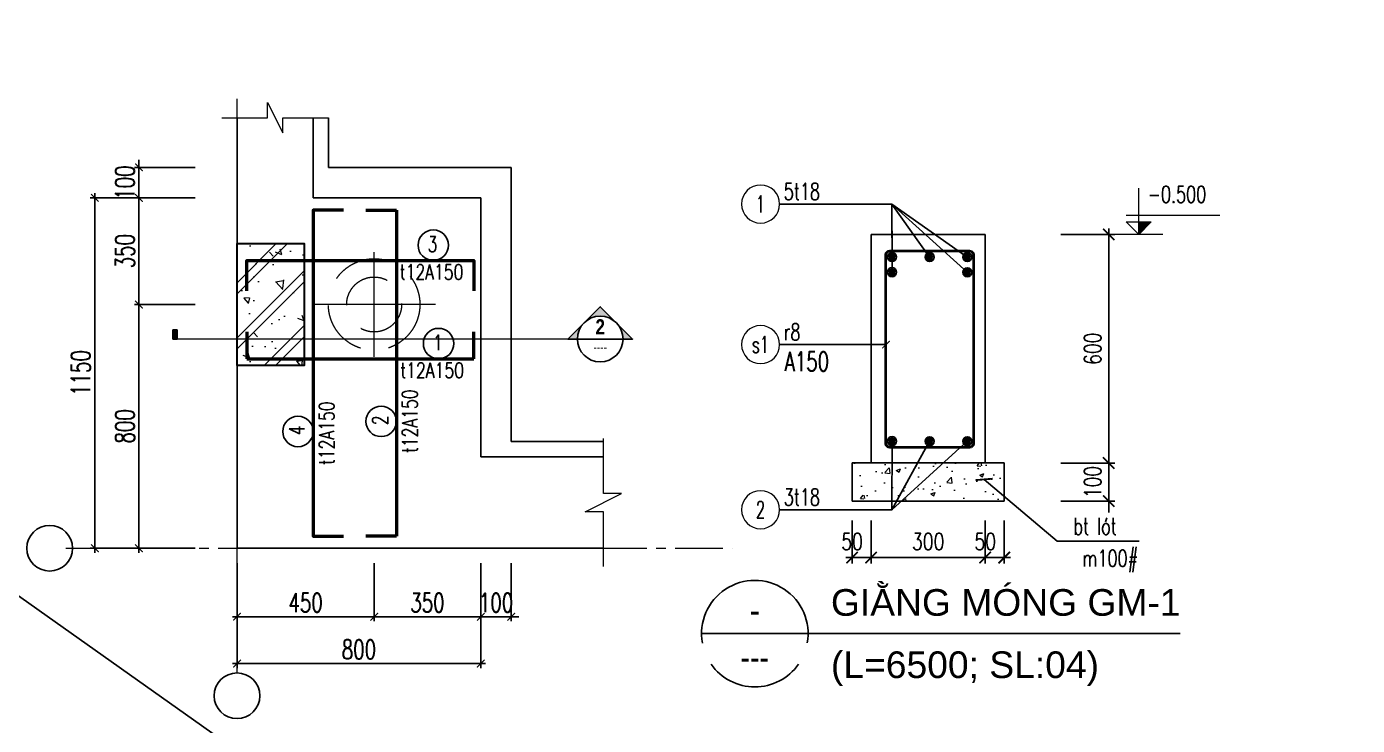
# Model space of a CAD drawing. Header units: millimetres. Extents: x -529861 to -223882, y -171969 to 61504.
# Drawn here: x -424030 to -406558, y 15623 to 24795 of the extents above; entities that cross this region are included whole.
import ezdxf
from ezdxf.enums import TextEntityAlignment as Align

# ---------------------------------------------------------------- set-up
doc = ezdxf.new("R2010")
doc.units = ezdxf.units.MM
doc.header["$LTSCALE"] = 5000
for name, pattern in [('CENTER', [2, 1.25, -0.25, 0.25, -0.25]), ('DASHED2', [0.375, 0.25, -0.125]), ('HIDDEN', [0.375, 0.25, -0.125])]:
    doc.linetypes.add(name, pattern=pattern)
doc.layers.get('Defpoints').update_dxf_attribs({"color": 143})
for name, color, linetype, lineweight in [('01- Axis', 5, 'CENTER', 15), ('05- Dim', 9, 'Continuous', 25), ('06- General text', 2, 'Continuous', 25), ('07- Hidden', 8, 'HIDDEN', 15), ('08- Note', 6, 'Continuous', 25), ('KC-COT-HATCH', 13, 'Continuous', 15), ('KC-COT-NETCAT', 2, 'Continuous', 30), ('S- Concrete', 4, 'Continuous', 25), ('S- Rien', 3, 'Continuous', 50), ('S- Text', 7, 'Continuous', 25), ('S-Concrete', 4, 'Continuous', 25), ('S-dims', 8, 'Continuous', 18), ('S-hatch', 8, 'Continuous', 5), ('S-Leader', 8, 'Continuous', 18), ('S-line normal', 17, 'Continuous', 25), ('S-STEEL thin', 3, 'Continuous', 35), ('S-text', 2, 'Continuous', 20), ('S-TEXT35', 3, 'Continuous', 30), ('Thep', 3, 'Continuous', 40)]:
    doc.layers.add(name, color=color, linetype=linetype, lineweight=lineweight)
for name, color, linetype in [('8', 8, 'Continuous'), ('KC ICC-COTVACH', 3, 'Continuous'), ('KCS_CHI', 1, 'Continuous')]:
    doc.layers.add(name, color=color, linetype=linetype)
doc.layers.add('KCS_Plotter', color=11, linetype='Continuous', plot=False)
doc.styles.add('.VnArialH', font='')
doc.styles.add('Brief text', font='')
doc.styles.add('dim', font='iso.shx', dxfattribs={"width": 0.8})
doc.styles.add('General text 1', font='')
doc.styles.add('kh-cat-typical$0$General text 1', font='')
doc.styles.add('ROMANS', font='romans.shx', dxfattribs={"width": 0.75, "bigfont": 'vns.shx'})
doc.styles.add('s-text', font='vnsimli.shx', dxfattribs={"width": 0.7})
doc.styles.add('S-TEXT35', font='', dxfattribs={"width": 0.9})
doc.styles.add('vnavanthb', font='')
doc.styles.add('vnsimli', font='vnsimli.shx')
doc.styles.add('vnsimpli', font='vnsimli.shx', dxfattribs={"width": 0.65})
doc.styles.get('.VnArialH').set_extended_font_data('.VnArialH')
doc.styles.get('Brief text').set_extended_font_data('.VnHelvetInsH', bold=True)
doc.styles.get('General text 1').set_extended_font_data('.VnAvantH')
doc.styles.get('kh-cat-typical$0$General text 1').set_extended_font_data('.VnAvantH')
doc.styles.get('S-TEXT35').set_extended_font_data('.VnAvantH')
doc.styles.get('vnavanthb').set_extended_font_data('.VnAvantH', bold=True)
doc.dimstyles.new('1-100x0.5', dxfattribs={"dimscale": 100, "dimtxt": 2.5, "dimasz": 1, "dimexe": 1, "dimexo": 1, "dimgap": 1, "dimtad": 1, "dimdec": 0, "dimlfac": 0.2, "dimzin": 0, "dimdsep": 46, "dimtxsty": 'dim', "dimblk": 'ARCHTICK', "dimcen": 1, "dimdle": 1, "dimclrd": 252, "dimclre": 252, "dimclrt": 31, "dimadec": 0, "dimazin": 0, "dimtfac": 1, "dimtdec": 0, "dimtmove": 0, "dimatfit": 1, "dimldrblk": 'ARCHTICK', "dimfxl": 50, "dimtolj": 1, "dimtzin": 0, "dimarcsym": 1})
doc.dimstyles.new('1-150x5', dxfattribs={"dimscale": 100, "dimtxt": 2.2, "dimasz": 1.5, "dimexe": 0.8, "dimexo": 0, "dimgap": 1, "dimtad": 1, "dimdec": 0, "dimlfac": 0.2, "dimzin": 1, "dimdsep": 46, "dimtxsty": 'ROMANS', "dimblk": 'ARCHTICK', "dimcen": 0.8, "dimdle": 0.8, "dimclrd": 256, "dimclre": 256, "dimclrt": 3, "dimadec": 0, "dimazin": 0, "dimtfac": 1, "dimtdec": 0, "dimtix": 1, "dimtmove": 0, "dimatfit": 3, "dimfxl": 0.15, "dimtvp": 0.833333, "dimtolj": 1, "dimtzin": 0, "dimarcsym": 0})
doc.dimstyles.new('1-25s', dxfattribs={"dimtxt": 250, "dimasz": 100, "dimexe": 60, "dimexo": 20, "dimgap": 60, "dimtad": 1, "dimdec": 0, "dimlfac": 0.25, "dimdsep": 46, "dimtxsty": 's-text', "dimblk1": 'ARCHTICK', "dimblk2": 'ARCHTICK', "dimsah": 1, "dimcen": 0, "dimdle": 60, "dimclrd": 256, "dimclre": 256, "dimclrt": 1, "dimadec": 0, "dimazin": 0, "dimtfac": 1, "dimtdec": 0, "dimtix": 1, "dimtmove": 1, "dimatfit": 3, "dimldrblk": 'ARCHTICK', "dimfxl": 60, "dimtolj": 1, "dimarcsym": 0})
doc.dimstyles.new('TL1-40', dxfattribs={"dimscale": 100, "dimtxt": 2.5, "dimasz": 0.8, "dimexe": 1, "dimexo": 2, "dimgap": 1, "dimtad": 1, "dimdec": 0, "dimlfac": 0.4, "dimzin": 12, "dimdsep": 46, "dimtxsty": 'dim', "dimblk1": 'ARCHTICK', "dimblk2": 'ARCHTICK', "dimsah": 1, "dimcen": 1, "dimdle": 1, "dimclrd": 9, "dimclre": 9, "dimclrt": 31, "dimadec": 0, "dimazin": 0, "dimtfac": 1, "dimtdec": 0, "dimtmove": 2, "dimatfit": 3, "dimldrblk": 'ARCHTICK', "dimfxl": 1, "dimtolj": 1, "dimtzin": 12, "dimarcsym": 0})

# ---------------------------------------------------------------- blocks, each defined once
blk = doc.blocks.new('_ArchTick')
at = {"color": 0, "linetype": 'ByBlock', "const_width": 0.15}
blk.add_lwpolyline([(-0.5, -0.5), (0.5, 0.5)], dxfattribs=at)
blk = doc.blocks.new('*D893')
at = {"layer": 'Defpoints', "color": 0, "ltscale": 800, "transparency": 16777216}
for p in [(-410451, 19067, 0), (-410451, 18567, 0), (-409823, 18567)]:
    blk.add_point(p, dxfattribs=at)
at = {"layer": 'S-dims', "lineweight": -2, "ltscale": 800, "transparency": 16777216}
for p, q in [((-410451, 19067), (-409743, 19067)), ((-409823, 19067), (-409823, 19217)), ((-409823, 19067), (-409823, 18567)), ((-410451, 18567), (-409743, 18567)), ((-409823, 18567), (-409823, 18417))]:
    blk.add_line(p, q, dxfattribs=at)
at = {"layer": 'S-dims', "lineweight": -2, "ltscale": 800, "transparency": 16777216, "xscale": 150, "yscale": 150, "zscale": 150}
for p, rotation in [((-409823, 19067), 270), ((-409823, 18567), 90)]:
    blk.add_blockref('_ArchTick', p, dxfattribs=dict(at, rotation=rotation))
at = {"layer": 'S-dims', "color": 3, "ltscale": 800, "transparency": 16777216, "insert": (-410033, 18817), "char_height": 220, "attachment_point": 5, "rotation": 90, "style": 'ROMANS'}
blk.add_mtext('\\A1;100', dxfattribs=at)
blk = doc.blocks.new('*D894')
at = {"layer": 'Defpoints', "color": 0, "ltscale": 800, "transparency": 16777216}
for p in [(-412942, 18314, 0), (-411444, 18314, 0), (-411444, 17826)]:
    blk.add_point(p, dxfattribs=at)
at = {"layer": 'S-dims', "lineweight": -2, "ltscale": 800, "transparency": 16777216}
for p, q in [((-412942, 18314), (-412942, 17746)), ((-411444, 18314), (-411444, 17746)), ((-413022, 17826), (-411364, 17826))]:
    blk.add_line(p, q, dxfattribs=at)
at = {"layer": 'S-dims', "lineweight": -2, "ltscale": 800, "transparency": 16777216, "xscale": 150, "yscale": 150, "zscale": 150, "rotation": 180}
blk.add_blockref('_ArchTick', (-412942, 17826), dxfattribs=at)
at = {"layer": 'S-dims', "lineweight": -2, "ltscale": 800, "transparency": 16777216, "xscale": 150, "yscale": 150, "zscale": 150}
blk.add_blockref('_ArchTick', (-411444, 17826), dxfattribs=at)
at = {"layer": 'S-dims', "color": 3, "ltscale": 800, "transparency": 16777216, "insert": (-412193, 18036), "char_height": 220, "attachment_point": 5, "style": 'ROMANS'}
blk.add_mtext('\\A1;300', dxfattribs=at)
blk = doc.blocks.new('*D895')
at = {"layer": 'Defpoints', "color": 0, "ltscale": 800, "transparency": 16777216}
for p in [(-410451, 22067, 0), (-410451, 19067, 0), (-409823, 19067)]:
    blk.add_point(p, dxfattribs=at)
at = {"layer": 'S-dims', "lineweight": -2, "ltscale": 800, "transparency": 16777216}
for p, q in [((-410451, 22067), (-409743, 22067)), ((-409823, 22147), (-409823, 18987)), ((-410451, 19067), (-409743, 19067))]:
    blk.add_line(p, q, dxfattribs=at)
at = {"layer": 'S-dims', "lineweight": -2, "ltscale": 800, "transparency": 16777216, "xscale": 150, "yscale": 150, "zscale": 150}
for p, rotation in [((-409823, 22067), 90), ((-409823, 19067), 270)]:
    blk.add_blockref('_ArchTick', p, dxfattribs=dict(at, rotation=rotation))
at = {"layer": 'S-dims', "color": 3, "ltscale": 800, "transparency": 16777216, "insert": (-410033, 20567), "char_height": 220, "attachment_point": 5, "rotation": 90, "style": 'ROMANS'}
blk.add_mtext('\\A1;600', dxfattribs=at)
blk = doc.blocks.new('*D896')
at = {"layer": 'Defpoints', "color": 0, "ltscale": 800, "transparency": 16777216}
for p in [(-413192, 18314, 0), (-412942, 18314, 0), (-413192, 17826)]:
    blk.add_point(p, dxfattribs=at)
at = {"layer": 'S-dims', "lineweight": -2, "ltscale": 800, "transparency": 16777216}
for p, q in [((-413192, 18314), (-413192, 17746)), ((-412942, 18314), (-412942, 17746)), ((-412862, 17826), (-413272, 17826))]:
    blk.add_line(p, q, dxfattribs=at)
at = {"layer": 'S-dims', "lineweight": -2, "ltscale": 800, "transparency": 16777216, "xscale": 150, "yscale": 150, "zscale": 150, "rotation": 180}
blk.add_blockref('_ArchTick', (-413192, 17826), dxfattribs=at)
at = {"layer": 'S-dims', "lineweight": -2, "ltscale": 800, "transparency": 16777216, "xscale": 150, "yscale": 150, "zscale": 150}
blk.add_blockref('_ArchTick', (-412942, 17826), dxfattribs=at)
at = {"layer": 'S-dims', "color": 3, "ltscale": 800, "transparency": 16777216, "insert": (-413192, 18036), "char_height": 220, "attachment_point": 5, "style": 'ROMANS'}
blk.add_mtext('\\A1;50', dxfattribs=at)
blk = doc.blocks.new('*D897')
at = {"layer": 'Defpoints', "color": 0, "ltscale": 800, "transparency": 16777216}
for p in [(-411444, 18314, 0), (-411194, 18314, 0), (-411194, 17826)]:
    blk.add_point(p, dxfattribs=at)
at = {"layer": 'S-dims', "lineweight": -2, "ltscale": 800, "transparency": 16777216}
for p, q in [((-411444, 18314), (-411444, 17746)), ((-411194, 18314), (-411194, 17746)), ((-411524, 17826), (-411114, 17826))]:
    blk.add_line(p, q, dxfattribs=at)
at = {"layer": 'S-dims', "lineweight": -2, "ltscale": 800, "transparency": 16777216, "xscale": 150, "yscale": 150, "zscale": 150, "rotation": 180}
blk.add_blockref('_ArchTick', (-411444, 17826), dxfattribs=at)
at = {"layer": 'S-dims', "lineweight": -2, "ltscale": 800, "transparency": 16777216, "xscale": 150, "yscale": 150, "zscale": 150}
blk.add_blockref('_ArchTick', (-411194, 17826), dxfattribs=at)
at = {"layer": 'S-dims', "color": 3, "ltscale": 800, "transparency": 16777216, "insert": (-411444, 18036), "char_height": 220, "attachment_point": 5, "style": 'ROMANS'}
blk.add_mtext('\\A1;50', dxfattribs=at)
blk = doc.blocks.new('THEP DAM')
at = {"layer": 'S-STEEL thin'}
for p, q in [((-0.53, 0.53), (0.53, -0.53)), ((-0.53, -0.53), (0.53, 0.53)), ((0, 0.75), (0, -0.75)), ((-0.75, 0), (0.75, 0))]:
    blk.add_line(p, q, dxfattribs=at)
blk.add_circle((0, 0), 0.75, dxfattribs=at)
blk = doc.blocks.new('CCT')
at = {"layer": 'S-Leader'}
blk.add_circle((-3.12, 0), 2.5, dxfattribs=at)
at = {"layer": 'S-text', "style": 'vnsimpli', "width": 0.75}
for tag, p in [('DK', (1.08, 1.06)), ('KC', (1.08, -3.72))]:
    blk.add_attdef(tag, p, '', height=2.5, dxfattribs=at)
at = {"layer": 'S-text', "style": 'vnavanthb'}
blk.add_attdef('SH', text='', height=3, dxfattribs=at).set_placement((-2.71, 0), align=Align.MIDDLE)
blk = doc.blocks.new('cot cao do')
at = {"layer": 'S-Leader'}
blk.add_hatch(color=256, dxfattribs=at).paths.add_polyline_path([(111, 111), (0, 111), (0, 0)])
for p, q in [((0, 0), (0, 413)), ((-111, 171), (722, 171)), ((214, 0), (-214, 0)), ((0, 0), (-111, 111)), ((-111, 111), (111, 111)), ((0, 0), (111, 111))]:
    blk.add_line(p, q, dxfattribs=at)
blk = doc.blocks.new('caotrinh')
at = {"layer": '8', "xscale": 0.01000000000931323, "yscale": 0.01000000000931323, "zscale": 0.01000000000931323}
blk.add_blockref('cot cao do', (1239341.48, -33042.11), dxfattribs=at)
at = {"layer": 'S-text', "style": 'vnsimli', "width": 0.7}
for tag, p in [('LEVER1', (1239342.3, -33028.83)), ('LEVER2', (1239342.3, -33030.9)), ('LEVER3', (1239342.3, -33032.97)), ('LEVER4', (1239342.3, -33034.99)), ('LEVER5', (1239342.3, -33037.1)), ('LEVER6', (1239342.3, -33039.29))]:
    blk.add_attdef(tag, p, '', height=1.7, dxfattribs=at)
blk = doc.blocks.new('*U877')
for p, q in [((-6.98, 0), (6.98, 0)), ((0, 0), (55.74, 0))]:
    blk.add_line(p, q)
blk.add_ellipse((0, 0), major_axis=(6.98, 0.01), ratio=1, start_param=-0.176637, end_param=3.316767)
at = {"color": 0}
blk.add_ellipse((0, 0), major_axis=(-6.98, 0), ratio=1, start_param=0.612827, end_param=2.529211, dxfattribs=at)
at = {"layer": 'S-TEXT35', "style": '.VnArialH'}
for tag, p in [('VIET_NAME', (16.42, 2.33)), ('ENGLISH_NAME', (16.42, -5.83))]:
    blk.add_attdef(tag, p, '', height=3.5, dxfattribs=at)
at = {"layer": 'S-TEXT35', "style": 'S-TEXT35', "width": 0.9}
for tag, p in [('VIEW-NUMBER', (0, 1.44)), ('SHEET_NUMBER', (0, -4.89))]:
    blk.add_attdef(tag, text='', height=3.5, dxfattribs=at).set_placement(p, align=Align.CENTER)
blk = doc.blocks.new('*U935')
at = {"layer": 'KC-COT-HATCH'}
h = blk.add_hatch(dxfattribs=at)
h.set_pattern_fill('CHAU-02', color=256, scale=30, pattern_type=2)
h.set_pattern_definition([(50, (-758.44, -466.9), (215.178, -18.826), [22.5, -247.5]), (355, (-758.44, -466.9), (-41.625, 225.658), [18, -198]), (100.451, (-740.51, -468.47), (173.553, 206.83), [19.122, -210.343]), (46.184, (-758.44, -406.9), (320.17, -49.656), [33.75, -371.25]), (96.636, (-731.76, -411.04), (280.4, 292.24), [28.68, -315.514]), (351.184, (-758.44, -406.9), (280.4, 292.24), [27, -297]), (21, (-728.44, -421.9), (179.072, -120.786), [22.5, -247.5]), (226, (-728.44, -421.9), (201.565, -109.66), [18, -198]), (71.451, (-713.52, -431.97), (252.067, 96.76), [19.122, -210.343]), (67.5, (-758.44, -466.9), (-46.775, 88.3123), [0, -195.6, 0, -201, 0, -198.75]), (4.5, (-758.44, -466.9), (85.005, 114.031), [0, -114.6, 0, -191.1, 0, -75.75]), (327.5, (-825.34, -466.9), (160.147, -6.7665), [0, -75, 0, -234, 0, -310.5]), (317.5, (-855.34, -466.9), (174.956, 30.031), [0, -97.5, 0, -155.4, 0, -220.5]), (315, (-758.44, -466.9), (90.156, 90.156), []), (315, (-758.44, -430.15), (90.156, 90.156), [])])
h.paths.add_polyline_path([(-110, 200), (-110, -200), (110, -200), (110, 200)])
at = {"layer": 'KC-COT-NETCAT'}
blk.add_lwpolyline([(-110, -200), (110, -200), (110, 200), (-110, 200)], close=True, dxfattribs=at)
blk = doc.blocks.new('D350')
at = {"color": 2, "ltscale": 0.15}
blk.add_circle((0, 0), 150.1, dxfattribs=at)
at = {"ltscale": 0.15}
blk.add_circle((0, 0), 90.1, dxfattribs=at)
at = {"layer": '01- Axis', "ltscale": 100}
for p, q in [((0, -172.2), (0, 172.2)), ((201.8, 0), (-201.8, 0))]:
    blk.add_line(p, q, dxfattribs=at)
blk = doc.blocks.new('*D915')
at = {"layer": 'Defpoints', "color": 0, "linetype": 'ByBlock', "ltscale": 1500, "transparency": 16777216}
for p in [(-422555, 21148), (-421799, 21148), (-421799, 17948)]:
    blk.add_point(p, dxfattribs=at)
at = {"layer": 'S-dims', "linetype": 'ByBlock', "lineweight": -2, "ltscale": 1500, "transparency": 16777216}
for p, q in [((-421819, 21148), (-422615, 21148)), ((-422555, 17888), (-422555, 21208)), ((-421819, 17948), (-422615, 17948))]:
    blk.add_line(p, q, dxfattribs=at)
at = {"layer": 'S-dims', "linetype": 'ByBlock', "lineweight": -2, "ltscale": 1500, "transparency": 16777216, "xscale": 100, "yscale": 100, "zscale": 100}
for p, rotation in [((-422555, 21148), 90), ((-422555, 17948), 270)]:
    blk.add_blockref('_ArchTick', p, dxfattribs=dict(at, rotation=rotation))
at = {"layer": 'S-dims', "color": 1, "linetype": 'ByBlock', "ltscale": 1500, "transparency": 16777216, "insert": (-422740, 19548), "char_height": 250, "attachment_point": 5, "rotation": 90, "style": 's-text'}
blk.add_mtext('\\A1;800', dxfattribs=at)
blk = doc.blocks.new('*D916')
at = {"layer": 'Defpoints', "color": 0, "linetype": 'ByBlock', "ltscale": 1500, "transparency": 16777216}
for p in [(-422555, 22548), (-421799, 22548), (-421799, 21148)]:
    blk.add_point(p, dxfattribs=at)
at = {"layer": 'S-dims', "linetype": 'ByBlock', "lineweight": -2, "ltscale": 1500, "transparency": 16777216}
for p, q in [((-421819, 22548), (-422615, 22548)), ((-422555, 21088), (-422555, 22608)), ((-421819, 21148), (-422615, 21148))]:
    blk.add_line(p, q, dxfattribs=at)
at = {"layer": 'S-dims', "linetype": 'ByBlock', "lineweight": -2, "ltscale": 1500, "transparency": 16777216, "xscale": 100, "yscale": 100, "zscale": 100}
for p, rotation in [((-422555, 22548), 90), ((-422555, 21148), 270)]:
    blk.add_blockref('_ArchTick', p, dxfattribs=dict(at, rotation=rotation))
at = {"layer": 'S-dims', "color": 1, "linetype": 'ByBlock', "ltscale": 1500, "transparency": 16777216, "insert": (-422740, 21848), "char_height": 250, "attachment_point": 5, "rotation": 90, "style": 's-text'}
blk.add_mtext('\\A1;350', dxfattribs=at)
blk = doc.blocks.new('*D917')
at = {"layer": 'Defpoints', "color": 0, "linetype": 'ByBlock', "ltscale": 1500, "transparency": 16777216}
for p in [(-422555, 22948), (-421799, 22948), (-421799, 22548)]:
    blk.add_point(p, dxfattribs=at)
at = {"layer": 'S-dims', "linetype": 'ByBlock', "lineweight": -2, "ltscale": 1500, "transparency": 16777216}
for p, q in [((-421819, 22948), (-422615, 22948)), ((-422555, 22948), (-422555, 23048)), ((-422555, 22548), (-422555, 22948)), ((-421819, 22548), (-422615, 22548)), ((-422555, 22548), (-422555, 22448))]:
    blk.add_line(p, q, dxfattribs=at)
at = {"layer": 'S-dims', "linetype": 'ByBlock', "lineweight": -2, "ltscale": 1500, "transparency": 16777216, "xscale": 100, "yscale": 100, "zscale": 100}
for p, rotation in [((-422555, 22948), 270), ((-422555, 22548), 90)]:
    blk.add_blockref('_ArchTick', p, dxfattribs=dict(at, rotation=rotation))
at = {"layer": 'S-dims', "color": 1, "linetype": 'ByBlock', "ltscale": 1500, "transparency": 16777216, "insert": (-422740, 22748), "char_height": 250, "attachment_point": 5, "rotation": 90, "style": 's-text'}
blk.add_mtext('\\A1;100', dxfattribs=at)
blk = doc.blocks.new('*D918')
at = {"layer": 'Defpoints', "color": 0, "linetype": 'ByBlock', "ltscale": 1500, "transparency": 16777216}
for p in [(-421799, 22548), (-423134, 17948), (-421799, 17948)]:
    blk.add_point(p, dxfattribs=at)
at = {"layer": 'S-dims', "linetype": 'ByBlock', "lineweight": -2, "ltscale": 1500, "transparency": 16777216}
for p, q in [((-421819, 22548), (-423194, 22548)), ((-423134, 22608), (-423134, 17888)), ((-421819, 17948), (-423194, 17948))]:
    blk.add_line(p, q, dxfattribs=at)
at = {"layer": 'S-dims', "linetype": 'ByBlock', "lineweight": -2, "ltscale": 1500, "transparency": 16777216, "xscale": 100, "yscale": 100, "zscale": 100}
for p, rotation in [((-423134, 22548), 90), ((-423134, 17948), 270)]:
    blk.add_blockref('_ArchTick', p, dxfattribs=dict(at, rotation=rotation))
at = {"layer": 'S-dims', "color": 1, "linetype": 'ByBlock', "ltscale": 1500, "transparency": 16777216, "insert": (-423319, 20248), "char_height": 250, "attachment_point": 5, "rotation": 90, "style": 's-text'}
blk.add_mtext('\\A1;1150', dxfattribs=at)
blk = doc.blocks.new('*D919')
at = {"layer": 'Defpoints', "color": 0, "linetype": 'ByBlock', "ltscale": 1500, "transparency": 16777216}
for p in [(-421267, 17772), (-419467, 17772), (-419467, 17049)]:
    blk.add_point(p, dxfattribs=at)
at = {"layer": 'S-dims', "linetype": 'ByBlock', "lineweight": -2, "ltscale": 1500, "transparency": 16777216}
for p, q in [((-421267, 17752), (-421267, 16989)), ((-419467, 17752), (-419467, 16989)), ((-421327, 17049), (-419407, 17049))]:
    blk.add_line(p, q, dxfattribs=at)
at = {"layer": 'S-dims', "linetype": 'ByBlock', "lineweight": -2, "ltscale": 1500, "transparency": 16777216, "xscale": 100, "yscale": 100, "zscale": 100, "rotation": 180}
blk.add_blockref('_ArchTick', (-421267, 17049), dxfattribs=at)
at = {"layer": 'S-dims', "linetype": 'ByBlock', "lineweight": -2, "ltscale": 1500, "transparency": 16777216, "xscale": 100, "yscale": 100, "zscale": 100}
blk.add_blockref('_ArchTick', (-419467, 17049), dxfattribs=at)
at = {"layer": 'S-dims', "color": 1, "linetype": 'ByBlock', "ltscale": 1500, "transparency": 16777216, "insert": (-420367, 17234), "char_height": 250, "attachment_point": 5, "style": 's-text'}
blk.add_mtext('\\A1;450', dxfattribs=at)
blk = doc.blocks.new('*D920')
at = {"layer": 'Defpoints', "color": 0, "linetype": 'ByBlock', "ltscale": 1500, "transparency": 16777216}
for p in [(-419467, 17772), (-418067, 17772), (-418067, 17049)]:
    blk.add_point(p, dxfattribs=at)
at = {"layer": 'S-dims', "linetype": 'ByBlock', "lineweight": -2, "ltscale": 1500, "transparency": 16777216}
for p, q in [((-419467, 17752), (-419467, 16989)), ((-418067, 17752), (-418067, 16989)), ((-419527, 17049), (-418007, 17049))]:
    blk.add_line(p, q, dxfattribs=at)
at = {"layer": 'S-dims', "linetype": 'ByBlock', "lineweight": -2, "ltscale": 1500, "transparency": 16777216, "xscale": 100, "yscale": 100, "zscale": 100, "rotation": 180}
blk.add_blockref('_ArchTick', (-419467, 17049), dxfattribs=at)
at = {"layer": 'S-dims', "linetype": 'ByBlock', "lineweight": -2, "ltscale": 1500, "transparency": 16777216, "xscale": 100, "yscale": 100, "zscale": 100}
blk.add_blockref('_ArchTick', (-418067, 17049), dxfattribs=at)
at = {"layer": 'S-dims', "color": 1, "linetype": 'ByBlock', "ltscale": 1500, "transparency": 16777216, "insert": (-418767, 17234), "char_height": 250, "attachment_point": 5, "style": 's-text'}
blk.add_mtext('\\A1;350', dxfattribs=at)
blk = doc.blocks.new('*D921')
at = {"layer": 'Defpoints', "color": 0, "linetype": 'ByBlock', "ltscale": 1500, "transparency": 16777216}
for p in [(-418067, 17772), (-417667, 17772), (-417667, 17049)]:
    blk.add_point(p, dxfattribs=at)
at = {"layer": 'S-dims', "linetype": 'ByBlock', "lineweight": -2, "ltscale": 1500, "transparency": 16777216}
for p, q in [((-418067, 17752), (-418067, 16989)), ((-417667, 17752), (-417667, 16989)), ((-418067, 17049), (-418167, 17049)), ((-418067, 17049), (-417667, 17049)), ((-417667, 17049), (-417567, 17049))]:
    blk.add_line(p, q, dxfattribs=at)
at = {"layer": 'S-dims', "linetype": 'ByBlock', "lineweight": -2, "ltscale": 1500, "transparency": 16777216, "xscale": 100, "yscale": 100, "zscale": 100}
blk.add_blockref('_ArchTick', (-418067, 17049), dxfattribs=at)
at = {"layer": 'S-dims', "linetype": 'ByBlock', "lineweight": -2, "ltscale": 1500, "transparency": 16777216, "xscale": 100, "yscale": 100, "zscale": 100, "rotation": 180}
blk.add_blockref('_ArchTick', (-417667, 17049), dxfattribs=at)
at = {"layer": 'S-dims', "color": 1, "linetype": 'ByBlock', "ltscale": 1500, "transparency": 16777216, "insert": (-417867, 17234), "char_height": 250, "attachment_point": 5, "style": 's-text'}
blk.add_mtext('\\A1;100', dxfattribs=at)
blk = doc.blocks.new('*D922')
at = {"layer": 'Defpoints', "color": 0, "linetype": 'ByBlock', "ltscale": 1500, "transparency": 16777216}
for p in [(-421267, 17772), (-418067, 17772), (-418067, 16435)]:
    blk.add_point(p, dxfattribs=at)
at = {"layer": 'S-dims', "linetype": 'ByBlock', "lineweight": -2, "ltscale": 1500, "transparency": 16777216}
for p, q in [((-421267, 17752), (-421267, 16375)), ((-418067, 17752), (-418067, 16375)), ((-421327, 16435), (-418007, 16435))]:
    blk.add_line(p, q, dxfattribs=at)
at = {"layer": 'S-dims', "linetype": 'ByBlock', "lineweight": -2, "ltscale": 1500, "transparency": 16777216, "xscale": 100, "yscale": 100, "zscale": 100, "rotation": 180}
blk.add_blockref('_ArchTick', (-421267, 16435), dxfattribs=at)
at = {"layer": 'S-dims', "linetype": 'ByBlock', "lineweight": -2, "ltscale": 1500, "transparency": 16777216, "xscale": 100, "yscale": 100, "zscale": 100}
blk.add_blockref('_ArchTick', (-418067, 16435), dxfattribs=at)
at = {"layer": 'S-dims', "color": 1, "linetype": 'ByBlock', "ltscale": 1500, "transparency": 16777216, "insert": (-419667, 16620), "char_height": 250, "attachment_point": 5, "style": 's-text'}
blk.add_mtext('\\A1;800', dxfattribs=at)
blk = doc.blocks.new('*U881')
at = {"layer": '08- Note'}
h = blk.add_hatch(color=256, dxfattribs=at)
h.paths.add_polyline_path([(0, 8.49), (4.24, 4.24, 0.198912), (0, 6, 0.198912), (-4.24, 4.24)])
h.paths.add_polyline_path([(8.49, 0), (6, 0, 0.198912), (4.24, 4.24)])
h.paths.add_polyline_path([(-4.24, 4.24, 0.198912), (-6, 0), (-8.49, 0)])
blk.add_hatch(color=256, dxfattribs=at).paths.add_polyline_path([(-111.12, 0), (-112.19, 0), (-112.19, 2.4), (-111.12, 2.4)])
at = {"ltscale": 500}
blk.add_line((-6, 0), (-112.19, 0), dxfattribs=at)
at = {"layer": '08- Note'}
blk.add_line((-6, 0), (6, 0), dxfattribs=at)
blk.add_lwpolyline([(6, 0), (8.49, 0), (0, 8.49), (-8.49, 0), (-6, 0)], dxfattribs=at)
blk.add_lwpolyline([(-111.12, 0), (-112.19, 0), (-112.19, 2.4), (-111.12, 2.4)], close=True, dxfattribs=at)
blk.add_circle((0, 0), 6, dxfattribs=at)
at = {"layer": '06- General text', "style": 'Brief text', "width": 0.8}
blk.add_attdef('VIEW-NUMBER', text='', height=4, dxfattribs=at).set_placement((0, 0), align=Align.BOTTOM_CENTER)
at = {"layer": '06- General text', "style": 'General text 1', "width": 0.8}
blk.add_attdef('SHEET-NUMBER', text='', height=2.5, dxfattribs=at).set_placement((0, -0.87), align=Align.TOP_CENTER)

msp = doc.modelspace()

# ---------------------------------------------------------------- hatches: boundary and pattern name
at = {"layer": 'S-hatch'}
h = msp.add_hatch(dxfattribs=at)
h.set_pattern_fill('AR-CONC', color=256, scale=3, style=0)
h.set_pattern_definition([(50, (4654408.7, 325266.34), (546.554007, -47.817257), [57.15, -628.65]), (355, (4654408.7, 325266.34), (-105.730264, 573.170536), [45.72, -502.92175]), (100.451445, (4654454.23, 325262.36), (440.82374, 525.353256), [48.570026, -534.270734]), (46.1842, (4654408.7, 325418.74), (813.23712, -126.12698), [85.725, -942.975]), (96.635558, (4654476.46, 325408.2), (712.2124, 742.27837), [72.85507, -801.40682]), (351.184151, (4654408.7, 325418.7), (712.2124, 742.27837), [68.5799, -754.3792]), (21, (4654484.9, 325380.64), (454.843174, -306.795595), [57.15, -628.65]), (326, (4654484.9, 325380.64), (185.406085, 552.5639), [45.72, -502.92]), (71.451445, (4654522.8, 325355.1), (640.24926, 245.768307), [48.570026, -534.26981]), (37.5, (4654408.69, 325266.34), (9.26581, 253.6651166), [0, -496.824, 0, -510.54, 0, -504.825]), (7.5, (4654408.7, 325266.34), (200.458988, 300.541724), [0, -291.084, 0, -485.394, 0, -192.405]), (327.5, (4654238.76, 325266.34), (406.7717855, -17.186232), [0, -190.5, 0, -594.36, 0, -788.67]), (317.5, (4654162.56, 325266.34), (444.387544, 76.279473), [0, -247.65, 0, -394.716, 0, -560.07])])
h.paths.add_polyline_path([(-411193.97, 18567.28), (-411193.97, 19067.28), (-413192.03, 19067.28), (-413192.03, 18567.28)])

# ---------------------------------------------------------------- linework, layer by layer
at = {"layer": '01- Axis', "ltscale": 0.1}
for p, q in [((-421267.36, 16311.95, 0), (-421267.36, 23846.76, 0)), ((-423513.11, 17947.98, 0), (-414760.15, 17947.98, 0))]:
    msp.add_line(p, q, dxfattribs=at)
at = {"layer": '05- Dim'}
for centre in [(-418690.77, 21926.03, 0), (-418620.99, 20634.89, 0), (-419375.21, 19613.64, 0), (-420467.18, 19481.07, 0)]:
    msp.add_circle(centre, 200, dxfattribs=at)
at = {"layer": 'KCS_CHI', "ltscale": 1500}
for centre in [(-423727.67, 17947.98, 0), (-421267.36, 16011.95, 0)]:
    msp.add_circle(centre, 300, dxfattribs=at)
at = {"layer": 'KCS_Plotter', "linetype": 'ByBlock', "ltscale": 1500}
msp.add_line((-434705.66, 24795.25), (-392414.55, -5110.61), dxfattribs=at)
at = {"layer": 'S- Concrete', "ltscale": 800}
for p, q in [((-412942.03, 22066.82, 0), (-412942.03, 19067.28, 0)), ((-412942.03, 22066.82, 0), (-411443.97, 22066.82, 0)), ((-411443.97, 22066.82, 0), (-411443.97, 19067.28, 0)), ((-413192.03, 19067.28, 0), (-411193.97, 19067.28, 0)), ((-413192.03, 18567.28, 0), (-413192.03, 19067.28, 0)), ((-411443.97, 19067.28, 0), (-411193.97, 19067.28, 0)), ((-411193.97, 19067.28, 0), (-411193.97, 18567.28, 0)), ((-413192.03, 18567.28, 0), (-411193.97, 18567.28, 0)), ((-411443.97, 18567.28, 0), (-411193.97, 18567.28, 0))]:
    msp.add_line(p, q, dxfattribs=at)
at = {"layer": 'S- Rien', "elevation": 0}
for points in [[(-419867.18, 22385.58), (-420267.18, 22385.58), (-420267.18, 18107.98), (-419867.18, 18107.98)], [(-421139.74, 21326.03), (-421139.74, 21726.03), (-418158.25, 21726.03), (-418158.25, 21326.03)]]:
    msp.add_lwpolyline(points, dxfattribs=at)
at = {"layer": 'S- Rien', "linetype": 'DASHED2', "ltscale": 800, "elevation": 0}
for points in [[(-419575.21, 22387.98), (-419175.21, 22387.98), (-419175.21, 18107.98), (-419575.21, 18107.98)], [(-421139.74, 20788.48), (-421139.74, 20434.89), (-418158.25, 20434.89), (-418158.25, 20788.48)]]:
    msp.add_lwpolyline(points, dxfattribs=at)
at = {"layer": 'S-Concrete', "linetype": 'ByBlock', "ltscale": 1500}
for p, q in [((-421267.36, 23599.14, 0), (-421267.36, 17947.98, 0)), ((-420267.36, 23599.14, 0), (-420267.36, 22547.98, 0)), ((-420267.36, 22547.98, 0), (-418067.36, 22547.98, 0)), ((-418067.36, 22547.98, 0), (-418067.36, 19147.98, 0)), ((-416457.36, 19147.98, 0), (-418067.36, 19147.98, 0)), ((-416457.36, 17947.98, 0), (-421267.36, 17947.98, 0))]:
    msp.add_line(p, q, dxfattribs=at)
at = {"layer": 'S-dims', "linetype": 'ByBlock', "ltscale": 1500, "elevation": 0}
for points in [[(-421467.36, 23599.14), (-420867.36, 23599.14), (-420867.36, 23799.14), (-420667.36, 23399.14), (-420667.36, 23599.14), (-420067.36, 23599.14)], [(-416457.36, 17707.98), (-416457.36, 18427.98), (-416697.36, 18427.98), (-416217.36, 18667.98), (-416457.36, 18667.98), (-416457.36, 19387.98)]]:
    msp.add_lwpolyline(points, dxfattribs=at)
at = {"layer": 'S-line normal'}
for p, q in [((-420067.36, 23599.14, 0), (-420067.36, 22947.98, 0)), ((-420067.36, 22947.98, 0), (-417667.36, 22947.98, 0)), ((-417667.36, 22947.98, 0), (-417667.36, 19347.98, 0)), ((-416457.36, 19347.98, 0), (-417667.36, 19347.98, 0))]:
    msp.add_line(p, q, dxfattribs=at)
at = {"layer": 'Thep', "ltscale": 5, "elevation": 0}
msp.add_lwpolyline([(-412697.91, 21851.02), (-411649.92, 21851.02, -0.41421356), (-411599.92, 21801.02), (-411599.92, 19322.63, -0.41421356), (-411649.92, 19272.63), (-412697.91, 19272.63, -0.41421356), (-412747.91, 19322.63), (-412747.91, 21801.02, -0.41421356)], format="xyb", close=True, dxfattribs=at)

# ---------------------------------------------------------------- block references
ref = msp.add_blockref('*U877', (-414469.36, 16827.07, 0), dxfattribs=dict(xscale=100.1908396946546, yscale=100.1908396946546, zscale=100.1908396946546))
ref.add_attrib('SHEET_NUMBER', '---', dxfattribs={"layer": 'S-TEXT35', "height": 350.668, "style": 'kh-cat-typical$0$General text 1', "width": 0.8}).set_placement((-414469.36, 16343.96, 0), align=Align.CENTER)
ref.add_attrib('VIEW-NUMBER', '-', dxfattribs={"layer": 'S-TEXT35', "height": 350.67, "style": 'S-TEXT35', "width": 0.9}).set_placement((-414469.36, 16958.81, 0), align=Align.CENTER)
ref.add_attrib('ENGLISH_NAME', '(l=6500; sl:04)', (-413469.78, 16244.47, 0), dxfattribs={"layer": 'S-TEXT35', "height": 350, "style": '.VnArialH'})
ref.add_attrib('VIET_NAME', 'gi»ng mãng gm-1', (-413469.78, 17061.75, 0), dxfattribs={"layer": 'S-TEXT35', "height": 350, "style": '.VnArialH'})
at = {"layer": '07- Hidden', "linetype": 'ByBlock', "xscale": 4, "yscale": 4, "zscale": 4}
msp.add_blockref('D350', (-419466.87, 21147.98, 0), dxfattribs=at)
at = {"layer": '07- Hidden', "xscale": 50, "yscale": 50, "zscale": 50}
msp.add_blockref('*U881', (-416499.02, 20694.68, 0), dxfattribs=at).add_auto_attribs({'VIEW-NUMBER': '2', 'SHEET-NUMBER': '----'})
at = {"layer": 'KC ICC-COTVACH', "xscale": -4, "yscale": 4, "zscale": 4, "rotation": 180}
msp.add_blockref('*U935', (-420827.36, 21147.98, 0), dxfattribs=at)
at = {"layer": 'S-hatch'}
ref = msp.add_blockref('caotrinh', (-182957605.34, 4888988.41, 0), dxfattribs=dict(at, xscale=147.294494709991, yscale=147.294494709991, zscale=147.294494709991))
ref.add_attrib('LEVER6', '-0.500', (-409308.1, 22482.82, 0), dxfattribs={"layer": 'S-text', "height": 220, "style": 'vnsimli', "width": 0.7})
at = {"layer": 'S-Leader'}
ref = msp.add_blockref('CCT', (-414081.82, 22465.94, 0), dxfattribs=dict(at, xscale=-100.0000050083424, yscale=100.0000050083424, zscale=100.0000050083424, rotation=180))
ref.add_attrib('SH', '1', dxfattribs={"layer": 'S-text', "height": 220, "style": 'vnsimpli', "width": 0.65}).set_placement((-414394.32, 22465.94, 0), align=Align.MIDDLE)
ref.add_attrib('DK', '5t18', (-414088.57, 22521.72, 0), dxfattribs={"layer": 'S-text', "height": 220, "style": 'vnsimpli', "width": 0.7})
ref = msp.add_blockref('CCT', (-414081.82, 20621.72, 0), dxfattribs=dict(at, xscale=-100.0000050083424, yscale=100.0000050083424, zscale=100.0000050083424, rotation=180))
ref.add_attrib('SH', 's1', dxfattribs={"layer": 'S-text', "height": 220, "style": 'vnsimpli', "width": 0.65}).set_placement((-414394.32, 20621.72, 0), align=Align.MIDDLE)
ref.add_attrib('DK', 'r8', (-414088.57, 20677.49, 0), dxfattribs={"layer": 'S-text', "height": 220, "style": 'vnsimpli', "width": 0.7})
ref.add_attrib('KC', 'A150', (-414078.91, 20274.33, 0), dxfattribs={"layer": 'S-text', "height": 250, "style": 'vnsimpli', "width": 0.7})
ref = msp.add_blockref('CCT', (-414081.82, 18453.94, 0), dxfattribs=dict(at, xscale=-100.0000050083424, yscale=100.0000050083424, zscale=100.0000050083424, rotation=180))
ref.add_attrib('SH', '2', dxfattribs={"layer": 'S-text', "height": 220, "style": 'vnsimpli', "width": 0.65}).set_placement((-414394.32, 18453.94, 0), align=Align.MIDDLE)
ref.add_attrib('DK', '3t18', (-414088.57, 18509.72, 0), dxfattribs={"layer": 'S-text', "height": 220, "style": 'vnsimpli', "width": 0.7})
at = {"layer": 'Thep', "xscale": 50.10000000020955, "yscale": 50.10000000020955, "zscale": 50.10000000020955, "rotation": 180}
for p in [(-412667.91, 21771.02, 0), (-412173.91, 21771.02, 0), (-411679.92, 21771.02, 0), (-412667.91, 21571.02, 0), (-411679.92, 21571.02, 0), (-412667.91, 19352.63, 0), (-412173.91, 19352.63, 0), (-411679.92, 19352.63, 0)]:
    msp.add_blockref('THEP DAM', p, dxfattribs=at)

# ---------------------------------------------------------------- texts
at = {"layer": 'S- Text', "style": 's-text', "width": 0.75}
for s, p in [('3', (-418700.31, 21840.11, 0)), ('1', (-418630.54, 20548.98, 0))]:
    msp.add_text(s, height=200, dxfattribs=at).set_placement(p, align=Align.CENTER)
for p in [(-419130.87, 21474.57, 0), (-419123.19, 20183.43, 0)]:
    msp.add_text('t12A150', height=200, dxfattribs=at).set_placement(p)
for p in [(-418897.77, 19197.64, 0), (-419989.73, 19039.99, 0)]:
    msp.add_text('t12A150', height=200, rotation=90, dxfattribs=at).set_placement(p)
for s, p in [('2', (-419289.29, 19627.99, 0)), ('4', (-420381.26, 19495.42, 0))]:
    msp.add_text(s, height=200, rotation=90, dxfattribs=at).set_placement(p, align=Align.CENTER)
at = {"layer": 'S-text', "color": 3, "ltscale": 200, "style": 's-text', "width": 0.7}
for s, p in [('bt lãt', (-410285.14, 18126.27, 0)), ('m100#', (-410167.81, 17706.5, 0))]:
    msp.add_text(s, height=220, dxfattribs=at).set_placement(p)

# ---------------------------------------------------------------- dimensions: what is measured, and where the dimension line sits
at = {"layer": 'S-dims', "linetype": 'ByBlock', "ltscale": 1500}
for base, p1, p2, picture, middle in [((-422555.19, 22947.98, 0), (-421799.36, 22547.98, 0), (-421799.36, 22947.98, 0), '*D917', (-422740.19, 22747.98, 0)), ((-423133.66, 17947.98, 0), (-421799.36, 22547.98, 0), (-421799.36, 17947.98, 0), '*D918', (-423318.66, 20247.98, 0)), ((-422555.19, 22547.98, 0), (-421799.36, 21147.98, 0), (-421799.36, 22547.98, 0), '*D916', (-422740.19, 21847.98, 0)), ((-422555.19, 21147.98, 0), (-421799.36, 17947.98, 0), (-421799.36, 21147.98, 0), '*D915', (-422740.19, 19547.98, 0))]:
    dim = msp.add_linear_dim(base=base, p1=p1, p2=p2, angle=90, dimstyle='1-25s', dxfattribs=at)
    dim.commit()
    dim.dimension.update_dxf_attribs({"geometry": picture, "text_midpoint": middle})
at = {"layer": 'S-dims', "ltscale": 800}
for base, p1, p2, picture, middle in [((-409822.93, 19067.28, 0), (-410450.93, 22066.82, 0), (-410450.93, 19067.28, 0), '*D895', (-410032.93, 20567.05, 0)), ((-409822.93, 18567.28, 0), (-410450.93, 19067.28, 0), (-410450.93, 18567.28, 0), '*D893', (-410032.93, 18817.28, 0))]:
    dim = msp.add_linear_dim(base=base, p1=p1, p2=p2, angle=90, dimstyle='1-150x5', override={"dimtmove": 1}, dxfattribs=at)
    dim.commit()
    dim.dimension.update_dxf_attribs({"geometry": picture, "text_midpoint": middle})
for base, p1, p2, picture, middle in [((-413192.03, 17826.34, 0), (-412942.03, 18314.42, 0), (-413192.03, 18314.42, 0), '*D896', (-413192.03, 17826.34, 0)), ((-411193.97, 17826.34, 0), (-411443.97, 18314.42, 0), (-411193.97, 18314.42, 0), '*D897', (-411443.97, 17826.34, 0))]:
    dim = msp.add_linear_dim(base=base, p1=p1, p2=p2, dimstyle='1-150x5', override={"dimtmove": 1}, dxfattribs=at)
    dim.commit()
    dim.dimension.update_dxf_attribs({"geometry": picture, "text_midpoint": middle, "dimtype": 160})
dim = msp.add_linear_dim(base=(-411443.97, 17826.34, 0), p1=(-412942.03, 18314.42, 0), p2=(-411443.97, 18314.42, 0), dimstyle='1-150x5', override={"dimtmove": 1}, dxfattribs=at)
dim.commit()
dim.dimension.update_dxf_attribs({"geometry": '*D894', "text_midpoint": (-412193, 18036.34, 0)})
at = {"layer": 'S-dims', "linetype": 'ByBlock', "ltscale": 1500}
for base, p1, p2, picture, middle in [((-419466.87, 17049.24, 0), (-421267.36, 17771.51, 0), (-419466.87, 17771.51, 0), '*D919', (-420367.11, 17234.24, 0)), ((-418067.36, 16434.91, 0), (-421267.36, 17771.51, 0), (-418067.36, 17771.51, 0), '*D922', (-419667.36, 16619.91, 0)), ((-418067.36, 17049.24, 0), (-419466.87, 17771.51, 0), (-418067.36, 17771.51, 0), '*D920', (-418767.11, 17234.24, 0)), ((-417667.36, 17049.24, 0), (-418067.36, 17771.51, 0), (-417667.36, 17771.51, 0), '*D921', (-417867.36, 17234.24, 0))]:
    dim = msp.add_linear_dim(base=base, p1=p1, p2=p2, dimstyle='1-25s', dxfattribs=at)
    dim.commit()
    dim.dimension.update_dxf_attribs({"geometry": picture, "text_midpoint": middle})

# ---------------------------------------------------------------- leaders
at = {"layer": 'S-dims'}
for points in [[(-411679.92, 21771.02, 0), (-412671.42, 22465.94, 0), (-414144.32, 22465.94, 0)], [(-412666.9, 21772.03, 0), (-412671.42, 22465.94, 0), (-414144.32, 22465.94, 0)], [(-412173.91, 21771.02, 0), (-412671.42, 22465.94, 0), (-414144.32, 22465.94, 0)], [(-412666.9, 21572.03, 0), (-412671.42, 22465.94, 0), (-414144.32, 22465.94, 0)], [(-411679.92, 21571.02, 0), (-412671.42, 22465.94, 0), (-414144.32, 22465.94, 0)], [(-412173.91, 19352.63, 0), (-412671.44, 18451.46, 0), (-414144.33, 18453.39, 0)], [(-412666.9, 19353.64, 0), (-412671.42, 18453.94, 0), (-414144.32, 18453.94, 0)], [(-411679.92, 19352.63, 0), (-412671.42, 18453.94, 0), (-414144.32, 18453.94, 0)]]:
    msp.add_leader(points, dimstyle='1-100x0.5', override={"dimasz": 1.2, "dimldrblk": 'Origin'}, dxfattribs=at)
msp.add_leader([(-412747.91, 20621.15, 0), (-413176.18, 20621.72, 0), (-414144.32, 20621.72, 0)], dimstyle='1-100x0.5', dxfattribs=at)
at = {"layer": 'S-Leader'}
msp.add_leader([(-411459.1, 18851.83, 0), (-410498.11, 18041.23, 0), (-409422.99, 18041.23, 0)], dimstyle='TL1-40', override={"dimasz": 1.6, "dimtad": 0}, dxfattribs=at)

doc.saveas('drawing.dxf')
